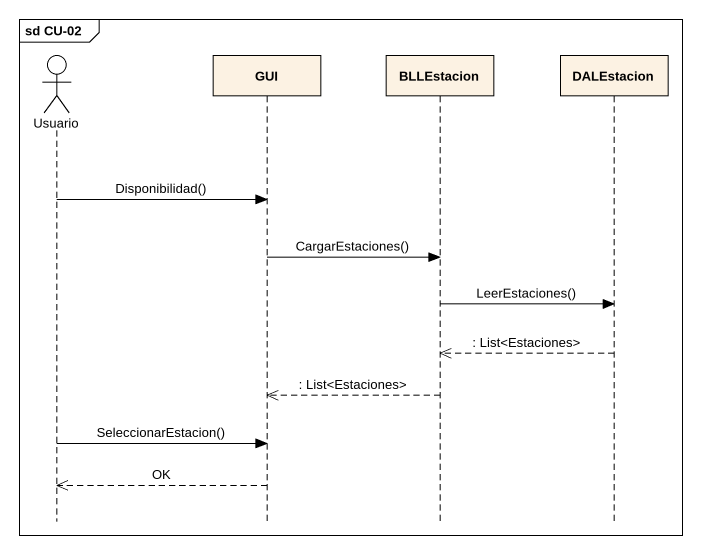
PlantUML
@startuml
mainframe sd CU-02
hide footbox
actor Usuario
participant GUI
participant BLLEstacion
participant DALEstacion

Usuario -> GUI : Disponibilidad()
GUI -> BLLEstacion : CargarEstaciones()
BLLEstacion -> DALEstacion : LeerEstaciones()
DALEstacion -->> BLLEstacion : : List<Estaciones>
BLLEstacion -->> GUI : : List<Estaciones>
Usuario -> GUI : SeleccionarEstacion()
GUI -->> Usuario : OK
@enduml
